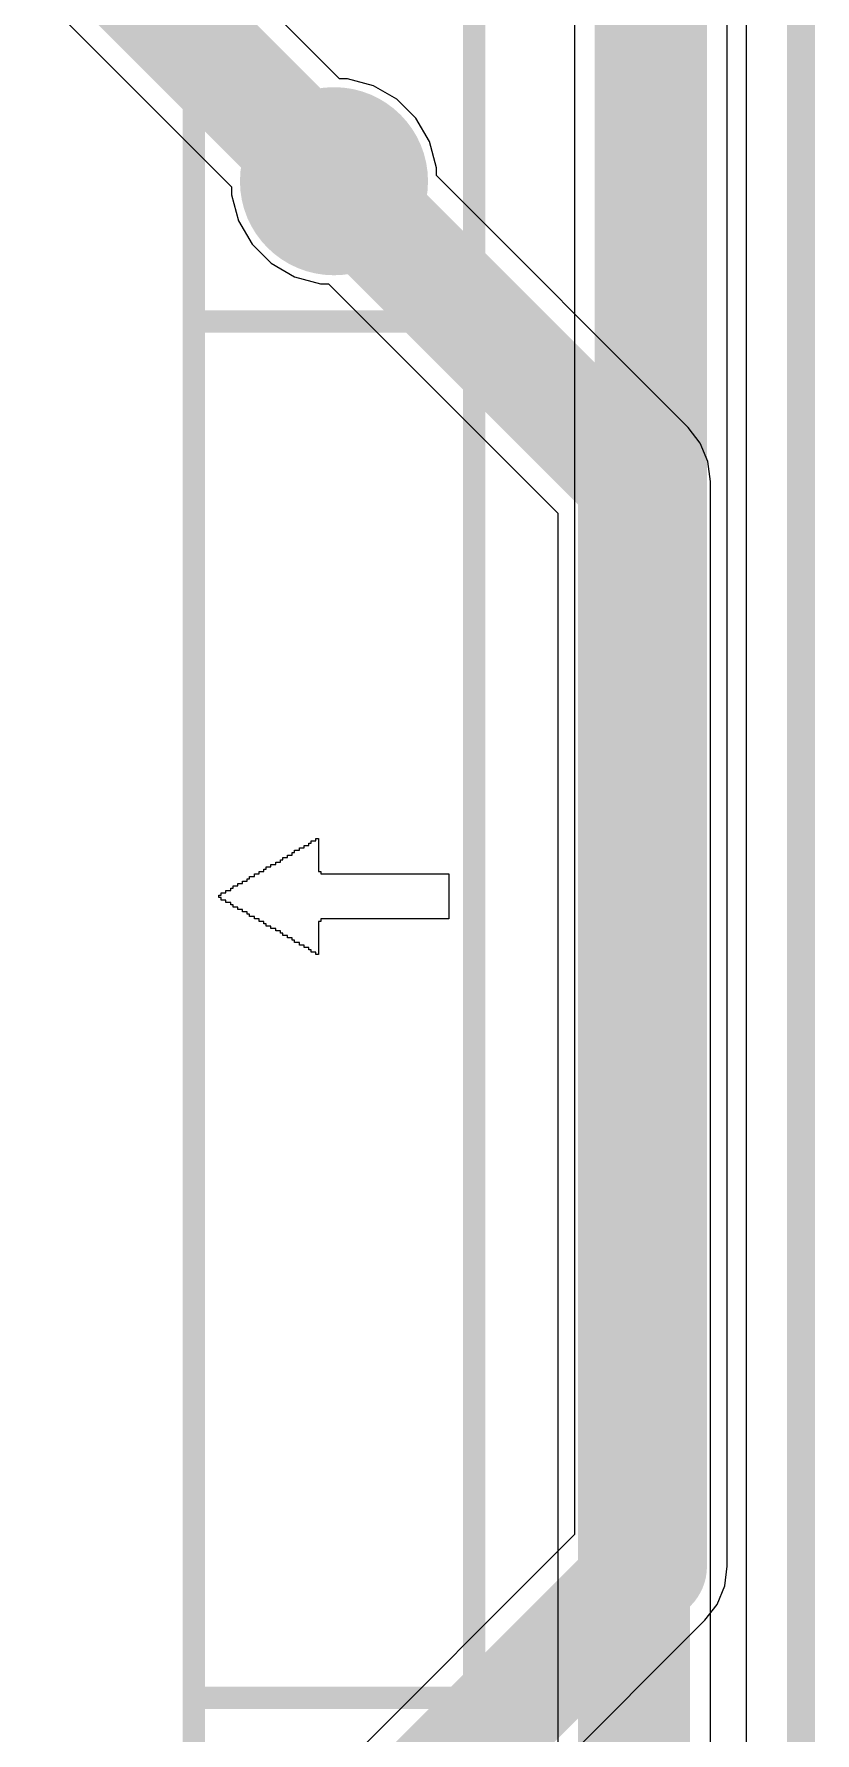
# Model space of a CAD drawing. Header units: millimetres. Extents: x -0.16 to 4.85, y -0.01 to 3.83.
# Drawn here: x 4.569 to 4.848, y 1.956 to 2.561 of the extents above; entities that cross this region are included whole.
import ezdxf

# ---------------------------------------------------------------- set-up
doc = ezdxf.new("R2010")
doc.units = ezdxf.units.MM
doc.header["$MEASUREMENT"] = 0
for name, color, linetype in [('BottomLayer', 5, 'Continuous'), ('BottomSolder', 6, 'Continuous'), ('Mechanical2', 216, 'Continuous'), ('MultiLayer', 9, 'Continuous'), ('PadHoleLayer', 156, 'Continuous'), ('TopLayer', 1, 'Continuous'), ('TopOverlay', 2, 'Continuous'), ('TopSolder', 216, 'Continuous')]:
    doc.layers.add(name, color=color, linetype=linetype)

# ---------------------------------------------------------------- blocks, each defined once
blk = doc.blocks.new('HDR1X4_FEMALE_94')
at = {"layer": 'BottomLayer'}
blk.add_hatch(color=5, dxfattribs=at).paths.add_polyline_path([(-0.1815, 0.0315), (-0.1185, 0.0315), (-0.1185, -0.0315), (-0.1815, -0.0315)])
h = blk.add_hatch(color=5, dxfattribs=at)
edge = h.paths.add_edge_path()
edge.add_arc((-0.05, 0), 0.0315, 0, 360)
h = blk.add_hatch(color=5, dxfattribs=at)
edge = h.paths.add_edge_path()
edge.add_arc((0.05, 0), 0.0315, 0, 360)
h = blk.add_hatch(color=5, dxfattribs=at)
edge = h.paths.add_edge_path()
edge.add_arc((0.15, 0), 0.0315, 0, 360)
at = {"layer": 'BottomSolder'}
blk.add_hatch(color=6, dxfattribs=at).paths.add_polyline_path([(-0.1855, 0.0355), (-0.1145, 0.0355), (-0.1145, -0.0355), (-0.1855, -0.0355)])
h = blk.add_hatch(color=6, dxfattribs=at)
edge = h.paths.add_edge_path()
edge.add_arc((-0.05, 0), 0.0355, 0, 360)
h = blk.add_hatch(color=6, dxfattribs=at)
edge = h.paths.add_edge_path()
edge.add_arc((0.05, 0), 0.0355, 0, 360)
h = blk.add_hatch(color=6, dxfattribs=at)
edge = h.paths.add_edge_path()
edge.add_arc((0.15, 0), 0.0355, 0, 360)
at = {"layer": 'MultiLayer'}
blk.add_hatch(color=9, dxfattribs=at).paths.add_polyline_path([(-0.1815, 0.0315), (-0.1185, 0.0315), (-0.1185, -0.0315), (-0.1815, -0.0315)])
h = blk.add_hatch(color=9, dxfattribs=at)
edge = h.paths.add_edge_path()
edge.add_arc((-0.05, 0), 0.0315, 0, 360)
h = blk.add_hatch(color=9, dxfattribs=at)
edge = h.paths.add_edge_path()
edge.add_arc((0.05, 0), 0.0315, 0, 360)
h = blk.add_hatch(color=9, dxfattribs=at)
edge = h.paths.add_edge_path()
edge.add_arc((0.15, 0), 0.0315, 0, 360)
at = {"layer": 'PadHoleLayer'}
h = blk.add_hatch(color=156, dxfattribs=at)
edge = h.paths.add_edge_path()
edge.add_arc((-0.15, 0), 0.0187, 0, 360)
h = blk.add_hatch(color=156, dxfattribs=at)
edge = h.paths.add_edge_path()
edge.add_arc((-0.05, 0), 0.0187, 0, 360)
h = blk.add_hatch(color=156, dxfattribs=at)
edge = h.paths.add_edge_path()
edge.add_arc((0.05, 0), 0.0187, 0, 360)
h = blk.add_hatch(color=156, dxfattribs=at)
edge = h.paths.add_edge_path()
edge.add_arc((0.15, 0), 0.0187, 0, 360)
at = {"layer": 'TopLayer'}
blk.add_hatch(color=1, dxfattribs=at).paths.add_polyline_path([(-0.1815, 0.0315), (-0.1185, 0.0315), (-0.1185, -0.0315), (-0.1815, -0.0315)])
h = blk.add_hatch(color=1, dxfattribs=at)
edge = h.paths.add_edge_path()
edge.add_arc((-0.05, 0), 0.0315, 0, 360)
h = blk.add_hatch(color=1, dxfattribs=at)
edge = h.paths.add_edge_path()
edge.add_arc((0.05, 0), 0.0315, 0, 360)
h = blk.add_hatch(color=1, dxfattribs=at)
edge = h.paths.add_edge_path()
edge.add_arc((0.15, 0), 0.0315, 0, 360)
at = {"layer": 'TopSolder'}
blk.add_hatch(color=216, dxfattribs=at).paths.add_polyline_path([(-0.1855, 0.0355), (-0.1145, 0.0355), (-0.1145, -0.0355), (-0.1855, -0.0355)])
h = blk.add_hatch(color=216, dxfattribs=at)
edge = h.paths.add_edge_path()
edge.add_arc((-0.05, 0), 0.0355, 0, 360)
h = blk.add_hatch(color=216, dxfattribs=at)
edge = h.paths.add_edge_path()
edge.add_arc((0.05, 0), 0.0355, 0, 360)
h = blk.add_hatch(color=216, dxfattribs=at)
edge = h.paths.add_edge_path()
edge.add_arc((0.15, 0), 0.0355, 0, 360)
at = {"layer": 'TopOverlay', "const_width": 0.00787}
for points in [[(0.211, 0.05), (-0.216, 0.05)], [(-0.216, -0.05), (-0.216, 0.05)], [(0.211, -0.05), (0.211, 0.05)], [(0.211, -0.05), (-0.216, -0.05)]]:
    blk.add_lwpolyline(points, dxfattribs=at)
at = {"layer": 'TopOverlay', "const_width": 0.00394}
for points in [[(-0.21797, 0.05, 1), (-0.21403, 0.05, 1)], [(-0.21797, 0.05, 1), (-0.21403, 0.05, 1)], [(0.20903, 0.05, 1), (0.21297, 0.05, 1)], [(0.20903, 0.05, 1), (0.21297, 0.05, 1)], [(-0.21797, -0.05, 1), (-0.21403, -0.05, 1)], [(-0.21797, -0.05, 1), (-0.21403, -0.05, 1)], [(0.20903, -0.05, 1), (0.21297, -0.05, 1)], [(0.20903, -0.05, 1), (0.21297, -0.05, 1)]]:
    blk.add_lwpolyline(points, format="xyb", close=True, dxfattribs=at)
blk = doc.blocks.new('HDR1X2__FEMALE__95')
at = {"layer": 'BottomLayer'}
blk.add_hatch(color=5, dxfattribs=at).paths.add_polyline_path([(-0.07953, 0.02953), (-0.02047, 0.02953), (-0.02047, -0.02953), (-0.07953, -0.02953)])
h = blk.add_hatch(color=5, dxfattribs=at)
edge = h.paths.add_edge_path()
edge.add_arc((0.05, 0), 0.02953, 0, 360)
at = {"layer": 'BottomSolder'}
blk.add_hatch(color=6, dxfattribs=at).paths.add_polyline_path([(-0.08353, 0.03353), (-0.01647, 0.03353), (-0.01647, -0.03353), (-0.08353, -0.03353)])
h = blk.add_hatch(color=6, dxfattribs=at)
edge = h.paths.add_edge_path()
edge.add_arc((0.05, 0), 0.03353, 0, 360)
at = {"layer": 'MultiLayer'}
blk.add_hatch(color=9, dxfattribs=at).paths.add_polyline_path([(-0.07953, 0.02953), (-0.02047, 0.02953), (-0.02047, -0.02953), (-0.07953, -0.02953)])
h = blk.add_hatch(color=9, dxfattribs=at)
edge = h.paths.add_edge_path()
edge.add_arc((0.05, 0), 0.02953, 0, 360)
at = {"layer": 'PadHoleLayer'}
h = blk.add_hatch(color=156, dxfattribs=at)
edge = h.paths.add_edge_path()
edge.add_arc((-0.05, 0), 0.01772, 0, 360)
h = blk.add_hatch(color=156, dxfattribs=at)
edge = h.paths.add_edge_path()
edge.add_arc((0.05, 0), 0.01772, 0, 360)
at = {"layer": 'TopLayer'}
blk.add_hatch(color=1, dxfattribs=at).paths.add_polyline_path([(-0.07953, 0.02953), (-0.02047, 0.02953), (-0.02047, -0.02953), (-0.07953, -0.02953)])
h = blk.add_hatch(color=1, dxfattribs=at)
edge = h.paths.add_edge_path()
edge.add_arc((0.05, 0), 0.02953, 0, 360)
at = {"layer": 'TopSolder'}
blk.add_hatch(color=216, dxfattribs=at).paths.add_polyline_path([(-0.08353, 0.03353), (-0.01647, 0.03353), (-0.01647, -0.03353), (-0.08353, -0.03353)])
h = blk.add_hatch(color=216, dxfattribs=at)
edge = h.paths.add_edge_path()
edge.add_arc((0.05, 0), 0.03353, 0, 360)
at = {"layer": 'TopOverlay', "const_width": 0.00787}
for points in [[(0.1, 0.05), (-0.1, 0.05)], [(-0.1, -0.05), (-0.1, 0.05)], [(0.1, -0.05), (0.1, 0.05)], [(0.1, -0.05), (-0.1, -0.05)]]:
    blk.add_lwpolyline(points, dxfattribs=at)
at = {"layer": 'TopOverlay', "const_width": 0.00394}
for points in [[(-0.10197, 0.05, 1), (-0.09803, 0.05, 1)], [(-0.10197, 0.05, 1), (-0.09803, 0.05, 1)], [(0.09803, 0.05, 1), (0.10197, 0.05, 1)], [(0.09803, 0.05, 1), (0.10197, 0.05, 1)], [(-0.10197, -0.05, 1), (-0.09803, -0.05, 1)], [(-0.10197, -0.05, 1), (-0.09803, -0.05, 1)], [(0.09803, -0.05, 1), (0.10197, -0.05, 1)], [(0.09803, -0.05, 1), (0.10197, -0.05, 1)]]:
    blk.add_lwpolyline(points, format="xyb", close=True, dxfattribs=at)

msp = doc.modelspace()

# ---------------------------------------------------------------- linework, layer by layer
at = {"layer": 'BottomLayer'}
for p, q in [((4.823, 3.636), (4.823, 1.7895)), ((4.81623, 2.01526), (4.81623, 2.724)), ((4.76177, 2.71272), (4.76177, 2.02654)), ((4.76177, 2.02654), (4.67605, 1.94083)), ((4.81531, 2.00822), (4.81623, 2.01526)), ((4.81258, 2.00165), (4.81531, 2.00822)), ((4.80826, 1.99601), (4.81258, 2.00165)), ((4.71458, 1.90234), (4.80826, 1.99601))]:
    msp.add_line(p, q, dxfattribs=at)
at = {"layer": 'BottomLayer', "const_width": 0.04}
for points in [[(4.789, 2.01526), (4.789, 2.724)], [(4.67607, 1.90234), (4.789, 2.01526)]]:
    msp.add_lwpolyline(points, dxfattribs=at)
at = {"layer": 'BottomLayer', "const_width": 0.02}
msp.add_lwpolyline([(4.779, 2.01526, 1), (4.799, 2.01526, 1)], format="xyb", close=True, dxfattribs=at)
msp.add_lwpolyline([(4.779, 2.01526, 1), (4.799, 2.01526, 1)], format="xyb", close=True, dxfattribs=at)
at = {"layer": 'Mechanical2', "const_width": 0.01}
msp.add_lwpolyline([(4.84252, 0), (4.84252, 3.66142)], dxfattribs=at)
at = {"layer": 'TopLayer'}
for p, q in [((4.823, 3.636), (4.823, 0.02)), ((4.52474, 2.62174), (4.63947, 2.50701)), ((4.67799, 2.54553), (4.65566, 2.56785)), ((4.68081, 2.54553), (4.67799, 2.54553)), ((4.6901, 2.54304), (4.68081, 2.54553)), ((4.69843, 2.53823), (4.6901, 2.54304)), ((4.70523, 2.53143), (4.69843, 2.53823)), ((4.71004, 2.5231), (4.70523, 2.53143)), ((4.71253, 2.51381), (4.71004, 2.5231)), ((4.71253, 2.51099), (4.71253, 2.51381)), ((4.80226, 2.42126), (4.71253, 2.51099)), ((4.63947, 2.50701), (4.63947, 2.50419)), ((4.63947, 2.50419), (4.64196, 2.4949)), ((4.64196, 2.4949), (4.64677, 2.48657)), ((4.64677, 2.48657), (4.65357, 2.47977)), ((4.65357, 2.47977), (4.6619, 2.47496)), ((4.6619, 2.47496), (4.67119, 2.47247)), ((4.67119, 2.47247), (4.67401, 2.47247)), ((4.67401, 2.47247), (4.75577, 2.39072)), ((4.80658, 2.41562), (4.80226, 2.42126)), ((4.80931, 2.40905), (4.80658, 2.41562)), ((4.81023, 2.402), (4.80931, 2.40905)), ((4.81023, 1.70926), (4.81023, 2.402)), ((4.75577, 2.39072), (4.75577, 1.72054))]:
    msp.add_line(p, q, dxfattribs=at)
at = {"layer": 'TopLayer', "const_width": 0.04}
for points in [[(4.544, 2.641), (4.676, 2.509)], [(4.676, 2.509), (4.783, 2.402)], [(4.783, 1.70926), (4.783, 2.402)]]:
    msp.add_lwpolyline(points, dxfattribs=at)
at = {"layer": 'TopLayer', "const_width": 0.02}
for points in [[(4.666, 2.509, 1), (4.686, 2.509, 1)], [(4.666, 2.509, 1), (4.686, 2.509, 1)], [(4.773, 2.402, 1), (4.793, 2.402, 1)], [(4.773, 2.402, 1), (4.793, 2.402, 1)]]:
    msp.add_lwpolyline(points, format="xyb", close=True, dxfattribs=at)
at = {"layer": 'TopOverlay'}
for p, q in [((4.66367, 2.27049), (4.66367, 2.27133)), ((4.66367, 2.27133), (4.66536, 2.27133)), ((4.66536, 2.27133), (4.66536, 2.27218)), ((4.66536, 2.27218), (4.66704, 2.27218)), ((4.66704, 2.27218), (4.66704, 2.27302)), ((4.66704, 2.27302), (4.66789, 2.27302)), ((4.66789, 2.27302), (4.66789, 2.27387)), ((4.66789, 2.27387), (4.66958, 2.27387)), ((4.66958, 2.27387), (4.66958, 2.27471)), ((4.66958, 2.27471), (4.67042, 2.27471)), ((4.67042, 2.27471), (4.67042, 2.26289)), ((4.65353, 2.26458), (4.65353, 2.26542)), ((4.65353, 2.26542), (4.65522, 2.26542)), ((4.65522, 2.26542), (4.65522, 2.26627)), ((4.65522, 2.26627), (4.65691, 2.26627)), ((4.65691, 2.26627), (4.65691, 2.26711)), ((4.65691, 2.26711), (4.65776, 2.26711)), ((4.65776, 2.26711), (4.65776, 2.26796)), ((4.65776, 2.26796), (4.65944, 2.26796)), ((4.65944, 2.26796), (4.65944, 2.2688)), ((4.65944, 2.2688), (4.66113, 2.2688)), ((4.66113, 2.2688), (4.66113, 2.26964)), ((4.66113, 2.26964), (4.66198, 2.26964)), ((4.66198, 2.26964), (4.66198, 2.27049)), ((4.66198, 2.27049), (4.66367, 2.27049)), ((4.6434, 2.25867), (4.6434, 2.25951)), ((4.6434, 2.25951), (4.64509, 2.25951)), ((4.64509, 2.25951), (4.64509, 2.26036)), ((4.64509, 2.26036), (4.64593, 2.26036)), ((4.64593, 2.26036), (4.64593, 2.2612)), ((4.64593, 2.2612), (4.64762, 2.2612)), ((4.64762, 2.2612), (4.64762, 2.26204)), ((4.64762, 2.26204), (4.64931, 2.26204)), ((4.64931, 2.26204), (4.64931, 2.26289)), ((4.64931, 2.26289), (4.651, 2.26289)), ((4.651, 2.26289), (4.651, 2.26373)), ((4.651, 2.26373), (4.65184, 2.26373)), ((4.65184, 2.26373), (4.65184, 2.26458)), ((4.65184, 2.26458), (4.65269, 2.26458)), ((4.65269, 2.26458), (4.65353, 2.26458)), ((4.67042, 2.26289), (4.67127, 2.26289)), ((4.67127, 2.26289), (4.67127, 2.26204)), ((4.67127, 2.26204), (4.717, 2.26204)), ((4.717, 2.26204), (4.717, 2.246)), ((4.63496, 2.2536), (4.63496, 2.25444)), ((4.63496, 2.25444), (4.6358, 2.25444)), ((4.6358, 2.2536), (4.63496, 2.2536)), ((4.6358, 2.25444), (4.6358, 2.25529)), ((4.6358, 2.25529), (4.63749, 2.25529)), ((4.6358, 2.25276), (4.6358, 2.2536)), ((4.63749, 2.25529), (4.63749, 2.25613)), ((4.63749, 2.25613), (4.63918, 2.25613)), ((4.63918, 2.25613), (4.63918, 2.25698)), ((4.63918, 2.25698), (4.64002, 2.25698)), ((4.64002, 2.25698), (4.64002, 2.25782)), ((4.64002, 2.25782), (4.64171, 2.25782)), ((4.64171, 2.25782), (4.64171, 2.25867)), ((4.64171, 2.25867), (4.6434, 2.25867)), ((4.63749, 2.25276), (4.6358, 2.25276)), ((4.63749, 2.25191), (4.63749, 2.25276)), ((4.63918, 2.25191), (4.63749, 2.25191)), ((4.63918, 2.25107), (4.63918, 2.25191)), ((4.64002, 2.25107), (4.63918, 2.25107)), ((4.64002, 2.25022), (4.64002, 2.25107)), ((4.64171, 2.25022), (4.64002, 2.25022)), ((4.64171, 2.24938), (4.64171, 2.25022)), ((4.6434, 2.24938), (4.64171, 2.24938)), ((4.6434, 2.24853), (4.6434, 2.24938)), ((4.64509, 2.24853), (4.6434, 2.24853)), ((4.64509, 2.24769), (4.64509, 2.24853)), ((4.64593, 2.24769), (4.64509, 2.24769)), ((4.64593, 2.24684), (4.64593, 2.24769)), ((4.64762, 2.24684), (4.64593, 2.24684)), ((4.64762, 2.246), (4.64762, 2.24684)), ((4.64931, 2.246), (4.64762, 2.246)), ((4.64931, 2.24516), (4.64931, 2.246)), ((4.651, 2.24516), (4.64931, 2.24516)), ((4.651, 2.24431), (4.651, 2.24516)), ((4.65184, 2.24431), (4.651, 2.24431)), ((4.65184, 2.24347), (4.65184, 2.24431)), ((4.65353, 2.24347), (4.65184, 2.24347)), ((4.65353, 2.24262), (4.65353, 2.24347)), ((4.65522, 2.24262), (4.65353, 2.24262)), ((4.65522, 2.24178), (4.65522, 2.24262)), ((4.65691, 2.24178), (4.65522, 2.24178)), ((4.65691, 2.24093), (4.65691, 2.24178)), ((4.67127, 2.24516), (4.67042, 2.24516)), ((4.67042, 2.24516), (4.67042, 2.23333)), ((4.717, 2.246), (4.67127, 2.246)), ((4.67127, 2.246), (4.67127, 2.24516)), ((4.65776, 2.24093), (4.65691, 2.24093)), ((4.65776, 2.24009), (4.65776, 2.24093)), ((4.65944, 2.24009), (4.65776, 2.24009)), ((4.65944, 2.23924), (4.65944, 2.24009)), ((4.66113, 2.23924), (4.65944, 2.23924)), ((4.66113, 2.2384), (4.66113, 2.23924)), ((4.66198, 2.2384), (4.66113, 2.2384)), ((4.66198, 2.23756), (4.66198, 2.2384)), ((4.66367, 2.23756), (4.66198, 2.23756)), ((4.66367, 2.23671), (4.66367, 2.23756)), ((4.66536, 2.23671), (4.66367, 2.23671)), ((4.66536, 2.23587), (4.66536, 2.23671)), ((4.66704, 2.23587), (4.66536, 2.23587)), ((4.66704, 2.23502), (4.66704, 2.23587)), ((4.66789, 2.23502), (4.66704, 2.23502)), ((4.66789, 2.23418), (4.66789, 2.23502)), ((4.66958, 2.23418), (4.66789, 2.23418)), ((4.66958, 2.23333), (4.66958, 2.23418)), ((4.67042, 2.23333), (4.66958, 2.23333))]:
    msp.add_line(p, q, dxfattribs=at)
at = {"layer": 'TopOverlay', "const_width": 0.008}
for points in [[(4.626, 1.54134), (4.626, 2.659)], [(4.726, 1.54134), (4.726, 2.659)]]:
    msp.add_lwpolyline(points, dxfattribs=at)

# ---------------------------------------------------------------- block references
at = {"rotation": 270}
for name, p in [('HDR1X2__FEMALE__95', (4.676, 2.559)), ('HDR1X4_FEMALE_94', (4.67607, 1.75234))]:
    msp.add_blockref(name, p, dxfattribs=at)

doc.saveas('drawing.dxf')
